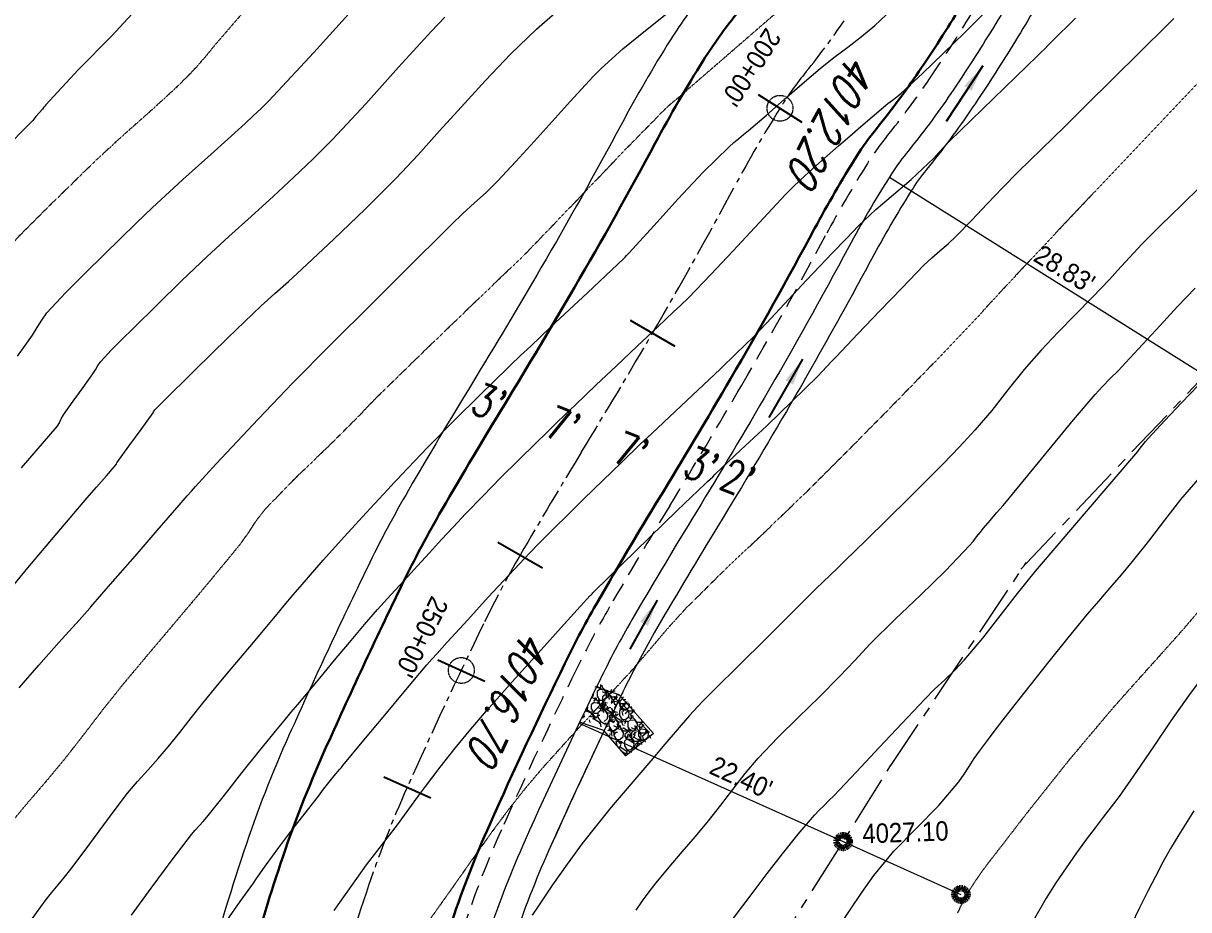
# Model space of a CAD drawing. Header units: inches. Extents: x 2775 to 17527, y 515 to 14737.
# Drawn here: x 6069 to 7151, y 5027 to 5850 of the extents above; entities that cross this region are included whole.
import ezdxf

# ---------------------------------------------------------------- set-up
doc = ezdxf.new("R2010")
doc.units = ezdxf.units.IN
doc.header["$LTSCALE"] = 0.5
doc.header["$MEASUREMENT"] = 0
for name, pattern in [('CENTER', [2, 1.25, -0.25, 0.25, -0.25]), ('CENTER2', [1.125, 0.75, -0.125, 0.125, -0.125]), ('HIDDEN', [0.375, 0.25, -0.125])]:
    doc.linetypes.add(name, pattern=pattern)
for name, color, linetype, lineweight in [('ARCHENT RD', 3, 'CENTER', 20), ('CONTROL', 6, 'CENTER', 25), ('D-CL', 5, 'CENTER2', 9), ('LAYOUT', 6, 'CENTER', 25), ('Object', 4, 'CONTINUOUS', 30), ('VX-TOPO-MAJR', 1, 'HIDDEN', 20), ('VX-TOPO-MINR', 7, 'CONTINUOUS', 5)]:
    doc.layers.add(name, color=color, linetype=linetype, lineweight=lineweight)
for name, color, linetype in [('D-SCRATCH', 4, 'CONTINUOUS'), ('LLMASONRY', 12, 'CONTINUOUS'), ('TEXT', 7, 'CONTINUOUS')]:
    doc.layers.add(name, color=color, linetype=linetype)
doc.styles.add('BEI', font='romans.shx', dxfattribs={"width": 0.75})
doc.styles.add('EXIST', font='romans.shx', dxfattribs={"width": 0.75, "oblique": 20, "height": 12})
doc.styles.add('SPHAND', font='SPHAND', dxfattribs={"bigfont": 'SPHAND'})
doc.styles.get("Standard").update_dxf_attribs({"font": 'romans.shx', "width": 0.75})
doc.dimstyles.get("Standard").update_dxf_attribs({"dimscale": 50, "dimtxt": 0.18, "dimasz": 0.18, "dimexe": 0.18, "dimexo": 0.0625, "dimgap": 0.09, "dimtad": 0, "dimtoh": 1, "dimzin": 0, "dimdsep": 46, "dimtxsty": 'BEI', "dimcen": 0.09, "dimclrd": 256, "dimclre": 256, "dimclrt": 256, "dimadec": 1, "dimazin": 0, "dimtfac": 1, "dimtofl": 0, "dimtmove": 0, "dimatfit": 3, "dimfxl": 1, "dimtolj": 1, "dimtzin": 0, "dimlwd": -1, "dimlwe": -1, "dimarcsym": 0})

# ---------------------------------------------------------------- blocks, each defined once
blk = doc.blocks.new('Tick')
at = {"layer": 'D-SCRATCH'}
blk.add_line((0, -2), (0, 2), dxfattribs=at)

msp = doc.modelspace()

# ---------------------------------------------------------------- hatches: boundary and pattern name
at = {"layer": 'Object', "lineweight": 9, "ltscale": 75}
h = msp.add_hatch(dxfattribs=at)
h.set_pattern_fill('GRAVEL', scale=24, angle=-73.5988207, style=0)
h.set_pattern_definition([(154.41398, (661.2462, 10463.3907), (-261.423933, 123.19709766), [3.228864, -319.65811]), (111.37088, (658.334, 10464.7851), (104.34322929, -269.50416513), [5.54083, -548.5422]), (58.91158, (656.3149, 10469.945), (-185.4909289, -304.77716168), [3.90691, -386.78477]), (193.67488, (647.9161, 10477.2299), (467.2445668, 112.5100751), [5.04571, -499.52539]), (219.23488, (643.0134, 10476.037), (242.39725681, 196.43720967), [4.94772, -489.82495]), (283.67488, (639.1811, 10472.9076), (-112.5100751, 467.2445668), [5.04571, -499.52539]), (324.095379, (640.374, 10468.0049), (-318.3304832, 231.53769227), [6.672696, -660.596376]), (358.65648, (645.7788, 10464.0918), (553.95137818, -12.07732962), [6.29971, -623.671704]), (47.83078, (652.0768, 10463.9441), (245.09062578, 272.28401846), [5.0628, -501.21775]), (101.63758, (655.4756, 10467.6965), (51.520163, -260.03398825), [5.77997, -283.21831]), (148.798579, (654.30966, 10473.3576), (-334.577248886, 201.737616256), [7.47475, -740.001]), (65.21528, (654.3948, 10454.369), (90.70361155, 201.8238342), [2.551224, -252.572256]), (97.87038, (655.4643, 10456.6852), (42.0497097, -312.85749863), [4.85369, -480.516264]), (151.40118, (654.8, 10461.493), (-23.023403, -6.77667), [3.394104, -30.54701]), (129.59978, (657.088, 10463.918), (79.9301648, -101.5636266), [1.82779, -180.95076]), (218.20258, (655.923, 10465.3264), (62.2935257, 43.3534023), [2.58487, -126.65909]), (317.36498, (653.8918, 10463.7278), (66.3768422, -55.5167876), [4.198296, -135.74455]), (87.96628, (656.98, 10460.884), (-9.4700185, -52.82346), [3.035784, -72.85889]), (302.79068, (651.9926, 10478.68), (136.83672344, -209.90405249), [4.2528, -421.02828]), (356.74738, (654.2958, 10475.1048), (-280.3640474, 17.5501022), [3.567864, -353.21779]), (219.59978, (661.585, 10462.2395), (101.5636266, 79.9301648), [3.65556, -179.12299]), (270.01168, (658.7684, 10459.9094), (1.30331631, 250.56396688), [4.2528, -421.02828]), (265.84518, (637.718, 10474.4784), (12.1633428, 128.6703326), [4.10112, -200.954976]), (221.17628, (637.4209, 10470.388), (219.37414236, 189.66018042), [3.43627, -340.19143]), (353.20258, (638.6294, 10455.2326), (128.67032, -12.1634798), [3.65556, -179.12299]), (303.75518, (642.2593, 10454.7999), (-180.190166, 272.19755506), [4.023144, -398.290176]), (355.84518, (635.3088, 10466.514), (-128.6703326, 12.1633428), [2.05056, -203.005536]), (27.71108, (638.223, 10456.614), (85.316948, 50.130022), [1.22376, -121.152696]), (92.36498, (639.306, 10457.183), (-2.693341, -75.846856), [4.94772, -94.0068]), (112.41018, (639.102, 10462.1266), (90.79006717, -223.4572891), [4.5852, -453.93415]), (230.09128, (651.8196, 10463.118), (39.270104, 36.5767614), [3.46133, -83.071896]), (279.55838, (649.599, 10460.4628), (69.15639047, -404.95110774), [6.043056, -598.26151]), (347.34658, (650.6024, 10454.5036), (-188.27045585, 44.6568996), [2.470944, -244.624176]), (16.40118, (653.013, 10453.962), (16.24673, 29.800065), [1.44, -22.56]), (46.65758, (639.6572, 10462.7903), (-134.05718707, -139.5301646), [3.334176, -330.08448]), (334.41398, (641.9457, 10465.2152), (261.423933, -123.19709766), [6.45773, -316.42925]), (286.40118, (647.77, 10462.426), (29.800065, -16.24673), [6.24, -17.76]), (251.70598, (649.532, 10456.4402), (93.3973198, 277.6705673), [3.794736, -375.678576]), (180.45578, (648.341, 10452.8373), (-98.8702547, -4.083283), [3.49445, -171.22819]), (134.04718, (644.8466, 10452.8095), (-358.9908167, 369.67768476), [5.68956, -563.267376]), (101.82728, (640.8909, 10456.899), (-65.07342283, 306.08079328), [6.019176, -595.897776])])
h.paths.add_polyline_path([(6616.6368, 5224.5487), (6621.7559, 5228.2501), (6603.0253, 5236.7305, 0.003425083), (6593.6193, 5216.8023, 0.006027855), (6587.8681, 5203.9957), (6588.1142, 5203.8873), (6596.6239, 5210.0651)])

# ---------------------------------------------------------------- linework, layer by layer
at = {"layer": 'ARCHENT RD', "color": 4, "lineweight": 20, "ltscale": 75}
for p, q in [((6995.4855, 5342.9072), (7166.2816, 5523.073)), ((6874.0577, 5159.6968), (7000.5768, 5349.2864)), ((6761.847, 4980.6148), (6874.804, 5160.8506))]:
    msp.add_line(p, q, dxfattribs=at)
at = {"layer": 'ARCHENT RD'}
for centre in [(6771.7197, 5770.9502), (6475.6822, 5248.8795)]:
    msp.add_circle(centre, 11.9995, dxfattribs=at)
at = {"layer": 'CONTROL', "linetype": 'Continuous', "lineweight": 5, "ltscale": 25}
for p, q in [((6873.335, 5707.1196), (7166.2908, 5523.097)), ((6585.0928, 5199.847), (6830.3576, 5089.9312)), ((6830.3576, 5089.9312), (6939.8638, 5040.8558))]:
    msp.add_line(p, q, dxfattribs=at)
at = {"layer": 'D-CL', "color": 7, "linetype": 'Continuous', "lineweight": 30}
for points in [[(6730.9597, 5858.0036, 0.030568277), (6700.544, 5815.5597, 0.017106768), (6655.8434, 5738.6449, -0.009077191), (6580.7357, 5604.4971, -0.004966707), (6515.7463, 5495.7062, 0.00571377), (6457.671, 5398.1585, 0.018215983), (6420.793, 5328.876, 0.007858539), (6348.7011, 5174.5419, 0.024721345), (6307.775, 5069.6001, 0.014058579), (6277.1999, 4968.7255, 0.04860432)], [(6939.2245, 5864.7923, -0.011680541), (6900.731, 5805.0454, -0.021804287), (6861.2846, 5751.9875, 0.030568277), (6842.8231, 5726.2252, 0.017106768), (6803.8971, 5659.2466, -0.009077191), (6725.8097, 5519.7768, -0.004966707), (6659.1087, 5408.1207, 0.00571377), (6602.9975, 5313.8721, 0.018215983), (6571.8694, 5255.3917, 0.007858539), (6502.0123, 5105.842, 0.024721345), (6467.1186, 5016.3682, 0.013687387)]]:
    msp.add_lwpolyline(points, format="xyb", dxfattribs=at)
at = {"layer": 'D-CL', "ltscale": 75}
msp.add_lwpolyline([(6831.1996, 5852.1769, -0.021804287), (6796.1221, 5804.9955, 0.030568277), (6771.6835, 5770.8925, 0.017106768), (6729.8703, 5698.9458, -0.009077191), (6653.2727, 5562.1369, -0.004966707), (6587.4275, 5451.9134, 0.00571377), (6530.3343, 5356.0153, 0.018215983), (6496.3312, 5292.1339, 0.007858539), (6425.3567, 5140.1919, 0.024721345), (6387.4468, 5042.9841, 0.018977118), (6349.3111, 4912.5583, 0.04860432)], format="xyb", dxfattribs=at)
at = {"layer": 'LAYOUT', "color": 6, "lineweight": 106, "ltscale": 150}
msp.add_circle((6830.3576, 5089.9306), 6.0001, dxfattribs=at)
at = {"layer": 'LAYOUT', "color": 30, "lineweight": 106, "ltscale": 150}
msp.add_circle((6939.8638, 5040.8558), 6.0001, dxfattribs=at)
at = {"layer": 'Object', "color": 7, "lineweight": 9, "ltscale": 75}
for p, q in [((6610.3167, 5228.3394), (6610.2061, 5231.0177)), ((6611.9328, 5228.0705), (6611.4318, 5230.4628)), ((6599.2843, 5219.5), (6596.4676, 5217.1699)), ((6598.9211, 5220.6088), (6600.0045, 5221.1779)), ((6599.3423, 5219.2515), (6602.9721, 5218.8189)), ((6600.0418, 5221.2011), (6599.9312, 5223.8794)), ((6601.6579, 5220.9322), (6601.1569, 5223.3245)), ((6602.6817, 5218.5975), (6601.7563, 5218.3723)), ((6601.8552, 5218.5832), (6602.3695, 5218.7345)), ((6602.3251, 5218.6528), (6603.3946, 5220.969)), ((6609.0563, 5214.6999), (6602.6628, 5218.5722)), ((6602.9803, 5218.8012), (6605.2158, 5215.4562)), ((6603.4579, 5221.0269), (6603.355, 5221.771)), ((6606.7188, 5224.2895), (6606.7197, 5220.0367)), ((6606.7337, 5220.0093), (6609.0369, 5216.4342)), ((6609.5592, 5226.6383), (6606.7425, 5224.3082)), ((6609.2305, 5227.7668), (6606.7631, 5228.9482)), ((6609.9439, 5219.3461), (6609.1257, 5216.8711)), ((6609.196, 5227.7471), (6610.2794, 5228.3162)), ((6609.6172, 5226.3898), (6613.247, 5225.9572)), ((6611.2735, 5218.7442), (6611.3151, 5218.4971)), ((6615.8423, 5223.9489), (6611.8866, 5228.0384)), ((6613.2552, 5225.9395), (6615.4907, 5222.5946)), ((6617.5958, 5220.4837), (6614.7791, 5218.1536)), ((6617.2671, 5221.6122), (6614.7997, 5222.7936)), ((6615.4892, 5222.6061), (6615.1921, 5218.5158)), ((6619.3381, 5223.9624), (6615.8438, 5223.9346)), ((6616.9399, 5221.0369), (6617.9347, 5216.9483)), ((6620.8521, 5224.2355), (6617.0198, 5221.1061)), ((6617.2326, 5221.5925), (6618.316, 5222.1616)), ((6617.6538, 5220.2353), (6621.2836, 5219.8026)), ((6618.3533, 5222.1848), (6618.2427, 5224.8631)), ((6620.2188, 5226.4844), (6619.4006, 5224.0094)), ((6619.9694, 5221.9159), (6619.4684, 5224.3082)), ((6623.8789, 5217.7943), (6619.9232, 5221.8838)), ((6621.2918, 5219.7849), (6623.5273, 5216.44)), ((6621.5484, 5225.8825), (6621.59, 5225.6354)), ((6622.9112, 5220.2621), (6622.9121, 5216.0093)), ((6625.7515, 5222.6108), (6622.9349, 5220.2807)), ((6625.3884, 5223.7196), (6626.4718, 5224.2887)), ((6625.8095, 5222.3624), (6628.4559, 5222.0469)), ((6628.2554, 5220.3298), (6627.4372, 5217.8548)), ((6631.0694, 5218.5694), (6628.839, 5218.0267)), ((6629.585, 5219.7279), (6629.6266, 5219.4808)), ((6592.4068, 5211.4592), (6591.4814, 5211.234)), ((6591.5803, 5211.4449), (6592.0946, 5211.5962)), ((6592.0502, 5211.5144), (6593.1197, 5213.8307)), ((6598.7814, 5207.5616), (6592.3879, 5211.4339)), ((6593.183, 5213.8886), (6593.0801, 5214.6326)), ((6596.4439, 5217.1512), (6596.4448, 5212.8984)), ((6596.4588, 5212.871), (6598.762, 5209.2959)), ((6596.9511, 5208.0052), (6600.5152, 5205.4248)), ((6599.5138, 5203.9146), (6598.7654, 5207.5484)), ((6598.7892, 5209.3307), (6602.3513, 5209.1283)), ((6601.656, 5205.465), (6602.9046, 5207.5357)), ((6602.616, 5209.6148), (6602.6169, 5205.362)), ((6605.4563, 5211.9635), (6602.6397, 5209.6334)), ((6605.1277, 5213.092), (6602.6603, 5214.2734)), ((6602.8162, 5207.5051), (6604.3237, 5207.3956)), ((6605.2143, 5215.4678), (6604.9172, 5211.3774)), ((6605.0932, 5213.0723), (6606.1766, 5213.6414)), ((6605.5143, 5211.7151), (6609.1442, 5211.2824)), ((6609.0632, 5216.824), (6605.5689, 5216.7962)), ((6606.2139, 5213.6646), (6606.1033, 5216.343)), ((6606.665, 5213.8985), (6607.6597, 5209.81)), ((6610.5772, 5217.0972), (6606.7449, 5213.9677)), ((6607.8299, 5213.3957), (6607.329, 5215.788)), ((6611.7395, 5209.2741), (6607.7838, 5213.3636)), ((6609.7887, 5211.0529), (6609.0403, 5214.6867)), ((6609.1524, 5211.2647), (6611.3879, 5207.9198)), ((6610.7183, 5212.4429), (6609.7929, 5212.2178)), ((6609.8918, 5212.4286), (6610.4061, 5212.58)), ((6610.3617, 5212.4982), (6611.4312, 5214.8144)), ((6617.0929, 5208.5453), (6610.6994, 5212.4176)), ((6611.3864, 5207.9313), (6611.0893, 5203.841)), ((6611.4945, 5214.8723), (6611.3916, 5215.6164)), ((6615.2353, 5209.2876), (6611.741, 5209.2598)), ((6611.9309, 5212.6033), (6613.1795, 5214.674)), ((6616.7492, 5209.5607), (6612.9169, 5206.4313)), ((6613.0912, 5214.6434), (6614.5986, 5214.5339)), ((6614.7703, 5213.8547), (6617.0735, 5210.2796)), ((6616.116, 5211.8096), (6615.2978, 5209.3346)), ((6616.4585, 5205.2368), (6616.3479, 5207.9152)), ((6619.6288, 5210.2192), (6616.6996, 5209.5065)), ((6617.8253, 5204.8983), (6617.0769, 5208.5321)), ((6617.1007, 5210.3145), (6620.6628, 5210.112)), ((6617.4455, 5211.2077), (6617.4871, 5210.9606)), ((6617.5117, 5210.9519), (6618.5011, 5210.7298)), ((6618.874, 5214.57), (6617.9487, 5214.3449)), ((6618.0476, 5214.5557), (6618.5618, 5214.7071)), ((6618.1076, 5205.7169), (6619.1771, 5208.0332)), ((6618.5174, 5214.6253), (6619.5869, 5216.9415)), ((6619.2404, 5208.0911), (6619.1376, 5208.8351)), ((6619.6502, 5216.9994), (6619.5474, 5217.7435)), ((6619.9675, 5206.4487), (6621.2161, 5208.5194)), ((6621.1278, 5208.4888), (6622.6352, 5208.3793)), ((6622.5014, 5211.3537), (6622.5022, 5207.1009)), ((6625.3417, 5213.7025), (6622.525, 5211.3724)), ((6625.013, 5214.8309), (6622.5456, 5216.0124)), ((6622.9261, 5215.9818), (6625.2293, 5212.4067)), ((6623.5258, 5216.4515), (6623.2287, 5212.3612)), ((6627.3747, 5217.8078), (6623.8804, 5217.78)), ((6624.9765, 5214.8823), (6625.9713, 5210.7937)), ((6624.9786, 5214.8113), (6626.0619, 5215.3803)), ((6628.8887, 5218.0809), (6625.0564, 5214.9515)), ((6625.981, 5207.0255), (6625.2327, 5210.6592)), ((6625.2565, 5212.4416), (6628.8186, 5212.2391)), ((6625.3997, 5213.454), (6629.0296, 5213.0213)), ((6626.0993, 5215.4035), (6625.9887, 5218.0819)), ((6627.7153, 5215.1346), (6627.2143, 5217.527)), ((6631.6248, 5211.013), (6627.6692, 5215.1025)), ((6628.1233, 5208.5758), (6629.3719, 5210.6466)), ((6631.3767, 5214.473), (6628.7903, 5212.2106)), ((6629.0378, 5213.0036), (6631.2732, 5209.6587)), ((6629.2835, 5210.6159), (6630.7909, 5210.5064)), ((6631.2718, 5209.6703), (6630.9746, 5205.5799)), ((6631.627, 5217.8274), (6631.3845, 5214.4883)), ((6635.1207, 5211.0265), (6631.6263, 5210.9987)), ((6632.7224, 5208.101), (6633.7172, 5204.0124)), ((6636.6346, 5211.2997), (6632.8023, 5208.1702)), ((6633.5585, 5215.2575), (6634.127, 5212.9208)), ((6633.9295, 5204.974), (6633.8188, 5207.6523)), ((6635.6474, 5212.478), (6635.1831, 5211.0736)), ((6595.2201, 5200.4946), (6594.6984, 5202.986)), ((6595.8702, 5205.6128), (6596.6963, 5206.4881)), ((6596.7067, 5206.568), (6600.8519, 5204.5832)), ((6598.5789, 5203.9227), (6597.6535, 5203.6976)), ((6597.7524, 5203.9084), (6598.2666, 5204.0598)), ((6598.2222, 5203.978), (6599.2917, 5206.2942)), ((6604.9535, 5200.0252), (6598.56, 5203.8974)), ((6599.3551, 5206.3521), (6599.2522, 5207.0962)), ((6600.5127, 5205.4268), (6601.9675, 5205.3927)), ((6602.6309, 5205.3345), (6604.9341, 5201.7594)), ((6603.9068, 5199.4582), (6604.7329, 5200.3335)), ((6605.6859, 5196.3782), (6604.9375, 5200.0119)), ((6604.9877, 5201.8506), (6608.5518, 5199.2702)), ((6611.0815, 5203.8257), (6608.4951, 5201.5633)), ((6608.9883, 5199.9686), (6610.4957, 5199.8591)), ((6609.5996, 5197.9243), (6609.4968, 5198.6684)), ((6610.2175, 5195.5996), (6610.1482, 5197.2758)), ((6611.4124, 5196.4671), (6610.8907, 5198.9585)), ((6612.0626, 5201.5853), (6612.8887, 5202.4606)), ((6612.837, 5206.3621), (6613.8318, 5202.2735)), ((6612.8606, 5201.187), (6612.8615, 5196.9342)), ((6612.8755, 5196.9068), (6615.1787, 5193.3316)), ((6615.7009, 5203.5357), (6612.8843, 5201.2056)), ((6612.8991, 5202.5405), (6617.0443, 5200.5557)), ((6615.3723, 5204.6642), (6612.9048, 5205.8456)), ((6613.1434, 5203.9777), (6616.7076, 5201.3973)), ((6615.3378, 5204.6445), (6616.4212, 5205.2136)), ((6615.7589, 5203.2873), (6619.3888, 5202.8546)), ((6616.7051, 5201.3993), (6618.1599, 5201.3652)), ((6619.8561, 5196.2729), (6617.3887, 5197.4544)), ((6618.4642, 5205.6617), (6617.5389, 5205.4365)), ((6618.0745, 5204.9679), (6617.5736, 5207.3602)), ((6617.6378, 5205.6474), (6618.152, 5205.7987)), ((6621.9841, 5200.8463), (6618.0284, 5204.9358)), ((6624.8389, 5201.7641), (6618.4453, 5205.6364)), ((6619.397, 5202.8369), (6621.6324, 5199.492)), ((6619.8217, 5196.2533), (6620.9051, 5196.8223)), ((6620.9424, 5196.8455), (6620.8318, 5199.5239)), ((6621.631, 5199.5035), (6621.3339, 5195.4132)), ((6625.4799, 5200.8598), (6621.9855, 5200.832)), ((6622.5584, 5196.5766), (6622.0574, 5198.969)), ((6622.5162, 5207.0735), (6624.8194, 5203.4984)), ((6623.0816, 5197.9343), (6624.0764, 5193.8457)), ((6625.5712, 5198.1171), (6624.8228, 5201.7509)), ((6624.8466, 5203.5332), (6628.4087, 5203.3308)), ((6626.3606, 5203.3819), (6625.5423, 5200.9068)), ((6629.8734, 5201.7914), (6626.9441, 5201.0787)), ((6627.0706, 5197.6615), (6626.9677, 5198.4055)), ((6627.6901, 5202.7799), (6627.7317, 5202.5328)), ((6627.7135, 5199.6675), (6628.962, 5201.7382)), ((6627.7563, 5202.5241), (6628.7457, 5202.302)), ((6630.9669, 5205.5646), (6628.3804, 5203.3023)), ((6628.8737, 5201.7076), (6630.3811, 5201.5981)), ((6630.3315, 5200.9241), (6630.3324, 5196.6713)), ((6630.3464, 5196.6439), (6632.6496, 5193.0688)), ((6633.1719, 5203.2729), (6630.3552, 5200.9428)), ((6632.8432, 5204.4014), (6630.3758, 5205.5828)), ((6632.8087, 5204.3817), (6633.8921, 5204.9508)), ((6633.2299, 5203.0244), (6636.8597, 5202.5918)), ((6635.5455, 5204.7051), (6635.0445, 5207.0974)), ((6639.455, 5200.5835), (6635.4994, 5204.6729)), ((6636.868, 5202.5741), (6639.1034, 5199.2291)), ((6637.3285, 5194.9808), (6637.2179, 5197.6592)), ((6638.9446, 5194.7119), (6638.4436, 5197.1043)), ((6639.102, 5199.2407), (6638.8048, 5195.1503)), ((6642.9508, 5200.5969), (6639.4565, 5200.5691)), ((6642.8654, 5195.8924), (6640.3979, 5197.0738)), ((6640.5526, 5197.6714), (6641.5474, 5193.5829)), ((6644.4648, 5200.8701), (6640.6325, 5197.7406)), ((6643.4801, 5202.056), (6643.0133, 5200.644)), ((6643.9516, 5196.465), (6643.841, 5199.1433)), ((6645.5676, 5196.1961), (6645.0667, 5198.5884)), ((6611.6527, 5192.6769), (6612.4788, 5193.5523)), ((6612.4892, 5193.6321), (6616.6344, 5191.6473)), ((6612.7336, 5195.0694), (6616.2978, 5192.4889)), ((6613.3838, 5188.0968), (6614.0202, 5189.4751)), ((6614.0835, 5189.5331), (6613.9807, 5190.2771)), ((6615.9304, 5187.9504), (6615.182, 5191.5841)), ((6615.2058, 5193.3665), (6618.768, 5193.164)), ((6616.2953, 5192.491), (6617.7501, 5192.4569)), ((6617.3445, 5192.7957), (6617.3453, 5188.5429)), ((6617.3593, 5188.5155), (6619.6625, 5184.9403)), ((6620.1848, 5195.1445), (6617.3681, 5192.8143)), ((6618.0727, 5189.5007), (6619.3213, 5191.5715)), ((6621.3261, 5195.3979), (6618.7397, 5193.1355)), ((6619.2329, 5191.5408), (6620.7403, 5191.4313)), ((6620.2428, 5194.896), (6623.8727, 5194.4633)), ((6626.4679, 5192.455), (6622.5123, 5196.5445)), ((6625.81, 5187.0066), (6623.2235, 5184.7443)), ((6623.8809, 5194.4456), (6626.1163, 5191.1007)), ((6626.2944, 5195.2321), (6625.3691, 5195.0069)), ((6625.468, 5195.2178), (6625.9822, 5195.3691)), ((6626.1149, 5191.1122), (6625.8177, 5187.0219)), ((6632.6691, 5191.3345), (6626.2755, 5195.2068)), ((6629.9638, 5192.4685), (6626.4694, 5192.4407)), ((6629.718, 5186.7162), (6627.2506, 5187.8977)), ((6627.5655, 5189.543), (6628.5603, 5185.4544)), ((6631.4777, 5192.7416), (6627.6454, 5189.6122)), ((6629.3369, 5185.2942), (6630.4064, 5187.6104)), ((6629.6835, 5186.6966), (6630.7669, 5187.2656)), ((6630.8445, 5194.9906), (6630.0262, 5192.5156)), ((6630.4697, 5187.6684), (6630.3668, 5188.4124)), ((6630.8043, 5187.2888), (6630.6936, 5189.9672)), ((6634.3573, 5193.4001), (6631.428, 5192.6874)), ((6632.4203, 5187.0199), (6631.9193, 5189.4123)), ((6632.174, 5194.3886), (6632.2156, 5194.1415)), ((6632.2401, 5194.1329), (6633.2295, 5193.9107)), ((6636.3298, 5182.8983), (6632.3742, 5186.9878)), ((6633.4014, 5187.6875), (6632.653, 5191.3213)), ((6632.6768, 5193.1036), (6636.2389, 5192.9012)), ((6633.7306, 5190.931), (6633.7315, 5186.6782)), ((6633.7455, 5186.6508), (6636.0487, 5183.0756)), ((6636.571, 5193.2798), (6633.7543, 5190.9496)), ((6636.2423, 5194.4082), (6633.7749, 5195.5897)), ((6636.3165, 5186.7231), (6635.3912, 5186.4979)), ((6635.4901, 5186.7088), (6636.0043, 5186.8602)), ((6635.5436, 5189.2379), (6636.7922, 5191.3086)), ((6635.9599, 5186.7784), (6637.0294, 5189.0946)), ((6636.2078, 5194.3886), (6637.2912, 5194.9576)), ((6638.7971, 5195.1351), (6636.2106, 5192.8727)), ((6642.6912, 5182.8255), (6636.2977, 5186.6978)), ((6636.629, 5193.0313), (6640.2588, 5192.5986)), ((6636.7039, 5191.278), (6638.2113, 5191.1685)), ((6637.0927, 5189.1525), (6636.9899, 5189.8966)), ((6642.8541, 5190.5903), (6638.8984, 5194.6798)), ((6640.2671, 5192.5809), (6642.5025, 5189.236)), ((6640.3537, 5192.4151), (6640.3546, 5188.1623)), ((6640.3686, 5188.1349), (6642.6718, 5184.5598)), ((6643.194, 5194.7639), (6640.3774, 5192.4338)), ((6642.5011, 5189.2475), (6642.2039, 5185.1572)), ((6642.8309, 5195.8727), (6643.9143, 5196.4418)), ((6646.3499, 5190.6038), (6642.8556, 5190.576)), ((6643.252, 5194.5154), (6646.8819, 5194.0828)), ((6643.9517, 5187.6783), (6644.9465, 5183.5897)), ((6647.8639, 5190.8769), (6644.0316, 5187.7475)), ((6649.4772, 5192.0745), (6645.5215, 5196.164)), ((6648.8192, 5186.6261), (6646.2328, 5184.3637)), ((6647.2306, 5193.1259), (6646.4124, 5190.6509)), ((6646.8901, 5194.0651), (6649.1256, 5190.7202)), ((6650.7434, 5191.5354), (6647.8142, 5190.8227)), ((6648.5602, 5192.5239), (6648.6018, 5192.2768)), ((6648.6263, 5192.2682), (6649.6157, 5192.046)), ((6649.1241, 5190.7317), (6648.827, 5186.6414)), ((6650.5747, 5189.1625), (6651.3592, 5185.9384)), ((6619.4829, 5182.2474), (6620.309, 5183.1227)), ((6620.4143, 5179.5591), (6619.6659, 5183.1929)), ((6619.6897, 5184.9752), (6623.2518, 5184.7728)), ((6620.3194, 5183.2026), (6624.4646, 5181.2177)), ((6620.5638, 5184.6398), (6624.1279, 5182.0593)), ((6623.1692, 5177.5469), (6622.2439, 5177.3218)), ((6622.3428, 5177.5326), (6622.857, 5177.684)), ((6622.5566, 5181.1095), (6623.8051, 5183.1802)), ((6622.8126, 5177.6022), (6623.8821, 5179.9184)), ((6629.5439, 5173.6494), (6623.1503, 5177.5217)), ((6623.7168, 5183.1496), (6625.2242, 5183.0401)), ((6623.9454, 5179.9764), (6623.8425, 5180.7204)), ((6624.1255, 5182.0614), (6625.5802, 5182.0273)), ((6627.2063, 5183.239), (6627.2072, 5178.9862)), ((6627.2212, 5178.9588), (6629.5244, 5175.3836)), ((6630.0467, 5185.5878), (6627.23, 5183.2577)), ((6629.6935, 5185.2389), (6628.7682, 5185.0138)), ((6628.8671, 5185.2246), (6629.3813, 5185.376)), ((6629.5516, 5175.4185), (6633.1137, 5175.2161)), ((6636.0681, 5181.3414), (6629.6746, 5185.2137)), ((6630.1047, 5185.3393), (6633.7345, 5184.9066)), ((6635.6719, 5177.4499), (6633.0854, 5175.1876)), ((6633.7428, 5184.8889), (6635.9782, 5181.544)), ((6635.9768, 5181.5555), (6635.6796, 5177.4652)), ((6636.8005, 5177.6944), (6636.0521, 5181.3282)), ((6636.0759, 5183.1105), (6639.638, 5182.9081)), ((6639.8256, 5182.9118), (6636.3313, 5182.884)), ((6637.4274, 5179.9863), (6638.2967, 5176.4136)), ((6641.3396, 5183.1849), (6637.5073, 5180.0555)), ((6638.9427, 5179.2448), (6640.1913, 5181.3155)), ((6642.1962, 5185.1419), (6639.6097, 5182.8796)), ((6640.7064, 5185.4339), (6639.8881, 5182.9589)), ((6640.103, 5181.2849), (6641.6104, 5181.1754)), ((6644.2191, 5183.8435), (6641.2899, 5183.1307)), ((6642.0359, 5184.8319), (6642.0775, 5184.5848)), ((6642.102, 5184.5762), (6643.0914, 5184.354)), ((6643.2492, 5180.0248), (6642.6751, 5182.8123)), ((6642.6989, 5184.5946), (6646.2611, 5184.3922)), ((6646.6258, 5182.4869), (6646.8144, 5182.7996)), ((6646.726, 5182.769), (6646.9867, 5182.7501)), ((6623.9629, 5174.6467), (6627.527, 5172.0662)), ((6627.5246, 5172.0682), (6628.9793, 5172.0341)), ((6628.6898, 5169.4086), (6628.3332, 5171.1116)), ((6629.505, 5173.7384), (6630.3312, 5174.6137)), ((6630.1754, 5170.4918), (6629.5278, 5173.6362)), ((6630.3416, 5174.6936), (6633.7196, 5173.0761))]:
    msp.add_line(p, q, dxfattribs=at)
at = {"layer": 'Object', "color": 7, "lineweight": 20}
for points in [[(7142.5034, 6278.3417, -0.013820151), (7140.2674, 6248.0867, -0.034776711), (7124.1648, 6154.8035, -0.01442037), (7100.2387, 6068.1163, -0.023136875), (7078.5593, 6007.6772, -0.011007891), (7050.0527, 5942.568, -0.016410064), (7026.2206, 5895.3613, -0.012162371), (6990.4079, 5833.4832, -0.011680541), (6950.3964, 5771.3801, -0.021804287), (6907.8292, 5714.1245, 0.030568277), (6893.6371, 5694.32, 0.017106768), (6856.7735, 5630.8901, -0.009077191), (6777.6219, 5489.5196, -0.004966707), (6710.3096, 5376.8402, 0.00571377), (6654.8999, 5283.7698, 0.018215983), (6625.8252, 5229.1474, 0.000196704), (6624.04, 5225.4735, 0.024721345)], [(7005.1625, 5906.8745, -0.012162371), (6969.9346, 5846.0068, -0.011680541), (6930.5302, 5784.8462, -0.021804287), (6889.2113, 5729.2697, 0.030568277), (6873.3115, 5707.0821, 0.017106768), (6835.6229, 5642.2327, -0.009077191), (6756.897, 5501.6224, -0.004966707), (6689.8293, 5389.3524, 0.00571377), (6634.1389, 5295.8107, 0.018215983), (6604.2429, 5239.6451, 0.007858539), (6534.8647, 5091.1206, 0.024721345), (6501.2636, 5004.9613, 0.016380388)], [(7026.2206, 5895.3613, -0.012162371), (6990.4079, 5833.4832, -0.011680541), (6950.3964, 5771.3801, -0.021804287), (6907.8292, 5714.1245, 0.030568277), (6893.6371, 5694.32, 0.017106768), (6856.7735, 5630.8901, -0.009077191), (6777.6219, 5489.5196, -0.004966707), (6710.3096, 5376.8402, 0.00571377), (6654.8999, 5283.7698, 0.018215983), (6625.8252, 5229.1474, 0.007858539), (6556.7663, 5081.3063, 0.024721345), (6524.027, 4997.3568, 0.014853785)], [(6703.0329, 5880.7214, 0.030568277), (6670.0556, 5834.7028, 0.017106768), (6624.1176, 5755.6588, -0.009077191), (6549.6484, 5622.6514, -0.004966707), (6485.0258, 5514.4745, 0.00571377), (6426.5296, 5416.2198, 0.018215983), (6388.4195, 5344.6226, 0.007858539), (6315.8487, 5189.2633, 0.024721345), (6273.63, 5081.007, 0.016676711), (6237.3063, 4958.8667, 0.04860432)], [(6608.0839, 5192.3049, 0.005889218), (6556.7663, 5081.3063, 0.024721345), (6524.027, 4997.3568, 0.014853785), (6495.8007, 4903.6952, 0.04860432)]]:
    msp.add_lwpolyline(points, format="xyb", dxfattribs=at)
at = {"layer": 'Object', "color": 1, "linetype": 'HIDDEN', "lineweight": 15, "ltscale": 150}
msp.add_lwpolyline([(6949.4612, 5858.5305, -0.011680541), (6910.6641, 5798.3123, -0.021804287), (6870.5935, 5744.4149, 0.030568277), (6852.9859, 5719.8442, 0.017106768), (6814.4724, 5653.5753, -0.009077191), (6736.1721, 5513.7253, -0.004966707), (6669.3489, 5401.8646, 0.00571377), (6613.378, 5307.8516, 0.018215983), (6582.6605, 5250.1429, 0.007858539), (6512.9631, 5100.9348, 0.024721345), (6478.5002, 5012.5659, 0.018977118)], format="xyb", dxfattribs=at)
at = {"layer": 'VX-TOPO-MAJR', "flags": 128}
for points in [[(7460.4099, 6238.687), (7443.5926, 6198.8232), (7416.2379, 6136.0865), (7401.5775, 6106.3569), (7385.1678, 6077.5421), (7367.4829, 6049.3972), (7350.2678, 6023.7247), (7332.3303, 5998.6454), (7313.5207, 5974.1991), (7284.3253, 5938.8854), (7254.6408, 5904.0146), (7225.402, 5868.8072), (7218.8281, 5859.9799), (7212.4038, 5851.0283), (7205.3944, 5842.5728), (7168.3137, 5803.3978), (7131.1654, 5764.2907), (7094.0465, 5725.1558), (7091.2029, 5722.1506), (7088.3593, 5719.1454), (7085.516, 5716.1398), (7059.5095, 5688.6222), (7033.5182, 5661.0901), (7007.5312, 5633.5539), (6993.2046, 5618.2975), (6978.9359, 5602.9868), (6964.6963, 5587.6495), (6962.3406, 5585.0212), (6960.0211, 5582.36), (6957.657, 5579.7389), (6914.3384, 5534.1647), (6870.4765, 5489.1202), (6826.242, 5444.4347), (6816.2213, 5434.407), (6806.1718, 5424.4098), (6796.1057, 5414.43), (6758.677, 5378.4385), (6720.9303, 5342.7694), (6684.0048, 5306.2543), (6667.1505, 5287.6947), (6650.9431, 5268.5516), (6634.5747, 5249.5595), (6606.8044, 5219.2079), (6578.8085, 5189.0459), (6551.2403, 5158.4735), (6535.2134, 5139.5291), (6519.8102, 5120.0806), (6504.9773, 5100.1901), (6484.5662, 5071.5928), (6464.3596, 5042.8617), (6444.0179, 5014.2334), (6436.9876, 5004.7135), (6429.8963, 4995.2357), (6422.9978, 4985.6145), (6403.028, 4955.2864), (6383.8688, 4924.4426), (6364.8181, 4893.5121), (6359.8001, 4885.6834), (6354.8688, 4877.8063), (6350.4434, 4869.622), (6345.5403, 4857.4924), (6341.5072, 4845.048), (6337.3411, 4832.6579), (6317.8543, 4781.5865), (6298.0997, 4730.5909), (6278.8103, 4679.3586), (6272.3101, 4660.0692), (6266.8204, 4640.4773), (6262.3649, 4620.5799), (6254.6407, 4575.1133), (6248.6449, 4529.4918), (6243.4352, 4483.6448), (6240.3142, 4454.4009), (6237.9492, 4425.168), (6237.0478, 4395.9517), (6239.4656, 4355.6535), (6245.2973, 4315.4857), (6252.6842, 4275.493), (6258.9348, 4243.742), (6266.2371, 4212.2761), (6275.4988, 4181.1788), (6297.0715, 4124.6437), (6321.7684, 4069.7162), (6348.5762, 4015.5352), (6356.7007, 3999.7553), (6365.2793, 3984.297), (6374.8309, 3969.4012), (6395.3883, 3942.5141), (6416.8774, 3916.429), (6437.5305, 3889.7329), (6461.0719, 3855.8819), (6484.3757, 3821.8433), (6508.383, 3788.3139), (6517.897, 3775.6197), (6527.4454, 3762.951), (6537.0125, 3750.2952), (6563.8602, 3714.9205), (6570.0577, 3706.8129)], [(5318.5244, 4746.2322), (5327.6048, 4756.874), (5347.1693, 4780.5944), (5365.7027, 4805.0861), (5370.217, 4811.9567), (5374.7022, 4818.8445), (5379.4706, 4825.5272), (5389.3568, 4838.0658), (5399.3686, 4850.5079), (5409.2739, 4863.0306), (5413.092, 4868.0145), (5416.8882, 4873.0165), (5420.7069, 4878.003), (5425.777, 4884.5614), (5431.0009, 4890.9938), (5436.6062, 4897.0848), (5449.8748, 4910.1069), (5463.2661, 4922.9864), (5476.6981, 4935.8243), (5479.9009, 4938.8789), (5483.108, 4941.9287), (5486.3097, 4944.9851), (5504.1688, 4962.6696), (5521.4743, 4980.9008), (5538.2594, 4999.6306), (5552.135, 5017.2418), (5565.1931, 5035.4961), (5578.8312, 5053.271), (5597.9454, 5075.0107), (5617.4957, 5096.3967), (5636.5681, 5118.1744), (5664.6775, 5153.6024), (5692.028, 5189.6725), (5719.9911, 5225.2113), (5720.9013, 5226.2166), (5721.8496, 5227.19), (5722.7472, 5228.2063), (5724.0659, 5230.0291), (5725.3134, 5231.9055), (5726.6208, 5233.7374), (5753.7743, 5268.5616), (5781.3088, 5303.0901), (5809.615, 5336.99), (5833.2564, 5363.9582), (5857.0736, 5390.7624), (5880.6197, 5417.799), (5898.462, 5438.8473), (5916.2402, 5459.9514), (5934.0331, 5481.0405), (5952.8194, 5502.7158), (5971.7876, 5524.2382), (5990.4553, 5546.0353), (5996.438, 5555.536), (6001.2009, 5565.8568), (6006.6176, 5575.7658), (6011.5091, 5582.6507), (6016.5105, 5589.4674), (6021.4207, 5596.3376), (6027.6668, 5606.3421), (6033.7264, 5616.4865), (6040.6646, 5626.0089), (6065.3326, 5652.8509), (6091.0755, 5678.5782), (6117.1488, 5703.988), (6124.014, 5710.7261), (6130.8932, 5717.4464), (6137.8084, 5724.1289), (6162.3951, 5746.7146), (6187.4147, 5768.8379), (6212.059, 5791.3971), (6221.1371, 5800.3634), (6229.8932, 5809.6383), (6238.3171, 5819.2211), (6241.1213, 5822.652), (6243.8744, 5826.1217), (6246.6877, 5829.5407), (6283.8152, 5872.5646), (6321.0889, 5915.4687), (6358.222, 5958.4876), (6368.495, 5970.6586), (6378.6941, 5982.8941), (6388.9712, 5995.0617), (6410.7383, 6018.614), (6422.4619, 6030.46)]]:
    msp.add_lwpolyline(points, dxfattribs=at)
at = {"layer": 'VX-TOPO-MAJR'}
for points in [[(6056.0539, 5105.8365), (6073.0492, 5126.2476), (6090.3926, 5146.3802), (6107.3884, 5166.7909), (6125.5426, 5190.0874), (6143.5249, 5213.5278), (6161.9557, 5236.6063), (6184.2061, 5263.1542), (6206.5901, 5289.5914), (6228.9184, 5316.0766), (6242.7134, 5332.6417), (6256.4394, 5349.2633), (6270.1222, 5365.9175), (6277.9319, 5376.7773), (6285.2608, 5388.0067), (6293.4032, 5398.5959), (6321.9872, 5428.0379), (6351.61, 5456.4439), (6380.719, 5485.3342), (6385.4305, 5490.3883), (6390.1195, 5495.4672), (6394.9351, 5500.4225), (6439.8798, 5544.2367), (6485.0833, 5587.7803), (6530.4064, 5631.2004), (6531.3844, 5632.1185), (6532.3646, 5633.0344), (6533.3229, 5633.9727), (6541.9977, 5642.8792), (6550.6354, 5651.8209), (6559.2705, 5660.7649), (6594.636, 5697.6869), (6629.9787, 5734.6312), (6665.8391, 5771.0997), (6669.8859, 5774.7984), (6674.1127, 5778.2984), (6678.3293, 5781.8101), (6711.5806, 5810.5949), (6744.8218, 5839.3926), (6778.0722, 5868.1783)], [(7171.8271, 5317.0073), (7146.9574, 5287.8748), (7124.5967, 5262.7301), (7102.0628, 5237.7316), (7079.7167, 5212.5534), (7040.5228, 5165.9958), (7002.5884, 5118.4083), (6965.2908, 5070.2191), (6958.6648, 5061.2916), (6952.3585, 5052.1489), (6946.3725, 5042.7851), (6941.2098, 5033.2906), (6936.5179, 5023.542)]]:
    msp.add_lwpolyline(points, dxfattribs=at)
at = {"layer": 'VX-TOPO-MINR', "color": 7, "lineweight": 9, "ltscale": 75}
for p, q in [((6599.5915, 5233.9564), (6622.0338, 5226.4132)), ((6622.3726, 5226.2028), (6654.3074, 5190.3674)), ((6585.1789, 5201.0557), (6607.7627, 5193.4649)), ((6628.3843, 5169.5086), (6608.017, 5193.2366)), ((6654.3074, 5190.3674), (6628.3843, 5169.5086))]:
    msp.add_line(p, q, dxfattribs=at)
at = {"layer": 'VX-TOPO-MINR', "ltscale": 50}
for points in [[(6045.7347, 5311.4577), (6072.9084, 5344.0477), (6100.3105, 5376.4451), (6127.7565, 5408.7999), (6136.8079, 5419.237), (6145.9482, 5429.5998), (6154.9324, 5440.1048), (6155.2305, 5440.5789), (6155.4681, 5441.0935), (6155.7384, 5441.5875), (6166.8265, 5457.1942), (6178.1638, 5472.6463), (6189.2942, 5488.2196), (6189.833, 5489.0826), (6190.3557, 5489.9577), (6190.9541, 5490.779), (6193.082, 5493.0944), (6195.3025, 5495.3136), (6197.5515, 5497.5054), (6228.1447, 5527.6282), (6258.8006, 5557.6715), (6289.7625, 5587.4013), (6302.3019, 5598.9197), (6315.0044, 5610.26), (6327.6198, 5621.6986), (6357.2201, 5649.334), (6386.4541, 5677.349), (6415.0597, 5706.0139), (6435.4537, 5727.8201), (6455.4279, 5750.0078), (6475.5583, 5772.0559), (6498.2771, 5796.7694), (6521.2505, 5821.235), (6545.4611, 5844.4291), (6572.5629, 5867.9309)], [(6180.9431, 5870.846), (6150.9159, 5838.3307), (6119.7465, 5806.8301), (6089.7876, 5774.2546), (6088.695, 5772.9319), (6087.6162, 5771.5975), (6086.5276, 5770.2711), (6083.5503, 5766.7447), (6080.5482, 5763.2395), (6077.5313, 5759.7484), (6048.5811, 5730.1524)], [(6063.2816, 5540.8319), (6070.3949, 5550.527), (6077.3785, 5560.2982), (6081.7222, 5567.2556), (6085.9361, 5574.3102), (6090.7611, 5580.9323), (6107.9157, 5599.5987), (6125.8178, 5617.49), (6143.9497, 5635.1605), (6158.717, 5649.7007), (6173.5145, 5664.2025), (6188.4597, 5678.553), (6217.1125, 5704.873), (6246.138, 5730.7856), (6274.9645, 5756.923), (6282.3723, 5763.8392), (6289.6885, 5770.8503), (6296.8474, 5778.0241), (6338.5715, 5822.6373), (6379.4367, 5868.0311)], [(6067.1376, 5436.919), (6100.1067, 5475.4149), (6102.2998, 5478.8977), (6104.0458, 5482.6812), (6106.0315, 5486.3136), (6115.054, 5499.013), (6124.2794, 5511.5866), (6133.3364, 5524.2589), (6135.7776, 5528.1691), (6138.1459, 5532.134), (6140.8576, 5535.8557), (6150.4988, 5546.3465), (6160.5602, 5556.4018), (6170.7506, 5566.3329), (6193.4308, 5588.6644), (6216.1576, 5610.937), (6239.1111, 5632.9771), (6259.7072, 5651.8964), (6280.5712, 5670.5228), (6301.2921, 5689.3108), (6319.7962, 5706.5866), (6338.0713, 5724.0996), (6355.9536, 5742.019), (6387.0126, 5775.2287), (6417.4323, 5809.0195), (6448.09, 5842.5976), (6460.3387, 5855.571)]]:
    msp.add_lwpolyline(points, dxfattribs=at)
at = {"layer": 'VX-TOPO-MINR'}
for points in [[(6064.7959, 5232.7643), (6083.1959, 5253.8888), (6101.8032, 5274.8302), (6120.5291, 5295.6689), (6123.0242, 5298.4073), (6125.533, 5301.1332), (6128.0306, 5303.8689), (6130.4922, 5306.6367), (6130.7678, 5306.9531), (6131.0432, 5307.2697), (6131.3182, 5307.5866), (6131.5932, 5307.9036), (6152.0644, 5331.532), (6172.5257, 5355.169), (6192.9872, 5378.8057), (6213.4592, 5402.4337), (6217.2402, 5406.7712), (6221.0429, 5411.0896), (6224.8659, 5415.3903), (6228.7079, 5419.675), (6247.9008, 5440.754), (6267.3073, 5461.6328), (6286.9015, 5482.3361), (6306.6572, 5502.8885), (6318.6376, 5515.2466), (6330.6512, 5527.5704), (6342.7205, 5539.8384), (6354.868, 5552.029), (6367.6015, 5564.709), (6380.3365, 5577.3873), (6393.0727, 5590.0646), (6405.8095, 5602.7411), (6420.9756, 5617.8318), (6436.1443, 5632.9197), (6451.3148, 5648.0059), (6466.4863, 5663.091), (6477.0852, 5673.1849), (6487.9275, 5683.0274), (6498.7201, 5692.9205), (6509.1698, 5703.166), (6526.371, 5721.4624), (6543.2123, 5740.0897), (6559.95, 5758.8135), (6576.8402, 5777.3998), (6583.9227, 5785.1021), (6591.0172, 5792.7917), (6598.2088, 5800.3911), (6605.5827, 5807.823), (6625.7684, 5826.11), (6646.8652, 5843.3563), (6668.2019, 5860.3247)], [(6072.9121, 5012.5369), (6089.0957, 5034.8351), (6094.9829, 5042.3034), (6101.0106, 5049.6638), (6107.0533, 5057.0119), (6112.9853, 5064.4432), (6126.2054, 5081.9737), (6139.1498, 5099.7247), (6152.1649, 5117.4232), (6165.5969, 5134.7964), (6174.837, 5145.7258), (6184.4152, 5156.3721), (6194.0167, 5166.9987), (6203.3267, 5177.8687), (6214.1514, 5191.3556), (6224.8469, 5204.9507), (6235.5821, 5218.514), (6246.526, 5231.9059), (6258.5775, 5246.2571), (6270.653, 5260.5887), (6282.7304, 5274.9186), (6294.7876, 5289.2649), (6303.0248, 5299.1577), (6311.2305, 5309.0769), (6319.4583, 5318.9783), (6327.7617, 5328.8179), (6347.3059, 5351.2038), (6367.2234, 5373.2572), (6387.3284, 5395.1442), (6407.435, 5417.0315), (6410.5672, 5420.4626), (6413.7044, 5423.8886), (6416.8584, 5427.2991), (6420.0413, 5430.6838), (6444.269, 5455.7905), (6468.8108, 5480.5837), (6493.5738, 5505.1567), (6518.4654, 5529.603), (6519.1764, 5530.2996), (6519.8883, 5530.9951), (6520.603, 5531.6876), (6521.3224, 5532.3753), (6530.712, 5541.2619), (6540.1116, 5550.1378), (6549.5162, 5559.0081), (6558.9211, 5567.8781), (6575.8845, 5583.7841), (6592.8931, 5599.6414), (6609.8695, 5615.5349), (6626.7365, 5631.5491), (6627.9914, 5632.829), (6629.1912, 5634.1622), (6630.3717, 5635.5141), (6631.569, 5636.8503), (6654.405, 5661.8694), (6677.2209, 5686.9059), (6700.4688, 5711.5326), (6724.6007, 5735.3221), (6728.94, 5739.1823), (6733.4178, 5742.8771), (6737.937, 5746.5214), (6742.4009, 5750.2302), (6759.0758, 5764.6414), (6775.6968, 5779.1215), (6792.3247, 5793.5938), (6809.0205, 5807.9818), (6821.6435, 5818.1219), (6834.6183, 5827.836), (6847.5272, 5837.6321), (6859.9522, 5848.0182), (6870.3951, 5857.6416)], [(6169.1424, 5021.537), (6187.514, 5046.7303), (6205.9859, 5071.8492), (6225.0494, 5096.5064), (6228.5297, 5100.623), (6232.1374, 5104.633), (6235.7539, 5108.6355), (6239.2605, 5112.7298), (6255.6385, 5133.1358), (6271.8211, 5153.7055), (6288.0638, 5174.2272), (6304.6222, 5194.4894), (6311.0244, 5202.1134), (6317.4395, 5209.7269), (6323.8555, 5217.3396), (6330.2608, 5224.961), (6344.1156, 5241.6006), (6357.9174, 5258.2845), (6371.7565, 5274.9385), (6385.7227, 5291.4885), (6397.8235, 5305.3488), (6410.1555, 5319.0032), (6422.6036, 5332.5547), (6435.0527, 5346.1062), (6446.1289, 5358.2395), (6457.2225, 5370.3545), (6468.376, 5382.4148), (6479.6313, 5394.3839), (6495.8171, 5411.157), (6512.2128, 5427.7206), (6528.7563, 5444.1371), (6545.3856, 5460.469), (6554.4073, 5469.3031), (6563.4431, 5478.1215), (6572.5111, 5486.906), (6581.6298, 5495.6384), (6600.7783, 5513.782), (6619.9685, 5531.8807), (6639.1689, 5549.9685), (6658.3477, 5568.0798), (6665.4552, 5574.784), (6672.5597, 5581.4911), (6679.6216, 5588.243), (6686.6013, 5595.0819), (6707.5104, 5616.528), (6727.9742, 5638.3986), (6748.2852, 5660.4156), (6768.7359, 5682.3007), (6772.6576, 5686.4575), (6776.5785, 5690.6144), (6780.5351, 5694.738), (6784.5637, 5698.795), (6794.6876, 5708.3877), (6805.078, 5717.6848), (6815.6025, 5726.8344), (6826.1286, 5735.9843), (6836.5177, 5745.0748), (6846.9326, 5754.1329), (6857.3746, 5763.1576), (6867.8455, 5772.1481), (6871.9118, 5775.4163), (6876.0922, 5778.546), (6880.2517, 5781.7015), (6884.2552, 5785.0474), (6904.1846, 5803.4127), (6923.7497, 5822.1483), (6943.0472, 5841.1573), (6962.1737, 5860.3431)], [(6258.011, 5016.9748), (6270.3423, 5034.1906), (6282.582, 5051.4698), (6285.5169, 5055.6915), (6288.4388, 5059.9225), (6291.3681, 5064.1488), (6294.3255, 5068.3561), (6306.1253, 5084.5818), (6318.2176, 5100.5895), (6330.5013, 5116.4544), (6342.8756, 5132.252), (6347.7803, 5138.5035), (6352.7036, 5144.7389), (6357.6737, 5150.9361), (6362.7183, 5157.0729), (6363.4706, 5157.9704), (6364.2253, 5158.8658), (6364.9803, 5159.7608), (6365.734, 5160.657), (6385.2064, 5184.0434), (6404.6044, 5207.492), (6424.0546, 5230.8986), (6443.6837, 5254.1591), (6448.3412, 5259.4938), (6453.0877, 5264.7493), (6457.8789, 5269.9651), (6462.6705, 5275.181), (6481.6905, 5296.0164), (6500.7407, 5316.8205), (6519.8935, 5337.5306), (6539.2213, 5358.0841), (6547.3653, 5366.5235), (6555.6148, 5374.8576), (6563.9387, 5383.1176), (6572.3059, 5391.3351), (6589.638, 5408.3069), (6606.9973, 5425.2485), (6624.4187, 5442.1251), (6641.9372, 5458.9016), (6652.6905, 5469.0906), (6663.4672, 5479.2543), (6674.2496, 5489.4119), (6685.0199, 5499.5828), (6700.5268, 5514.2098), (6716.0272, 5528.8429), (6731.4347, 5543.5741), (6746.6626, 5558.495), (6759.3205, 5571.4779), (6771.7087, 5584.7179), (6784.0045, 5598.0464), (6796.3849, 5611.2951), (6808.4826, 5624.0216), (6820.6106, 5636.7185), (6832.783, 5649.3728), (6845.0136, 5661.9714), (6860.71, 5676.8352), (6877.1359, 5690.936), (6893.6199, 5704.9768), (6909.4905, 5719.6608), (6914.4883, 5724.7829), (6919.395, 5729.9964), (6924.3104, 5735.2017), (6929.3339, 5740.2991), (6949.7328, 5760.163), (6970.2029, 5779.9565), (6990.6479, 5799.7763), (7010.9712, 5819.7193), (7014.2953, 5823.0146), (7017.6176, 5826.3119), (7020.9396, 5829.6093), (7024.2632, 5832.9052), (7046.2795, 5854.6639)], [(6357.6711, 5025.9602), (6367.9998, 5040.8675), (6378.453, 5055.688), (6387.7254, 5068.2773), (6397.2409, 5080.6865), (6406.8224, 5093.0465), (6416.2925, 5105.4879), (6422.8673, 5114.4038), (6429.379, 5123.367), (6435.8963, 5132.3278), (6442.4878, 5141.2364), (6456.1327, 5159.1502), (6470.0717, 5176.833), (6484.3543, 5194.2374), (6499.0297, 5211.3162), (6522.9455, 5238.2676), (6547.0193, 5265.0622), (6571.2149, 5291.7433), (6595.4959, 5318.3539), (6596.2831, 5319.216), (6597.0712, 5320.0771), (6597.8636, 5320.9343), (6598.6637, 5321.7845), (6598.7659, 5321.8903), (6598.8693, 5321.9948), (6598.9736, 5322.0983), (6599.0785, 5322.2014), (6624.7212, 5347.3109), (6650.4039, 5372.3758), (6676.1786, 5397.3444), (6702.097, 5422.165), (6704.4551, 5424.3994), (6706.8183, 5426.6281), (6709.1827, 5428.8556), (6711.5446, 5431.086), (6735.4508, 5453.6358), (6759.3471, 5476.1951), (6783.1001, 5498.9054), (6806.5763, 5521.9083), (6810.9829, 5526.4281), (6815.2957, 5531.0374), (6819.5763, 5535.6775), (6823.8863, 5540.2899), (6844.144, 5561.6005), (6864.4527, 5582.8617), (6884.8355, 5604.0516), (6905.3159, 5625.148), (6912.6452, 5632.0886), (6920.3152, 5638.6729), (6928.0123, 5645.2291), (6935.423, 5652.0858), (6949.9464, 5666.9706), (6964.2055, 5682.121), (6978.4897, 5697.2475), (6993.088, 5712.0606), (7003.8581, 5722.5483), (7014.6658, 5732.9987), (7025.4602, 5743.4631), (7036.1904, 5753.9925), (7049.0226, 5766.7136), (7061.8475, 5779.4421), (7074.6718, 5792.1713), (7087.5021, 5804.8944), (7100.0083, 5817.2543), (7112.5349, 5829.5937), (7125.0652, 5841.9298), (7137.5826, 5854.2801)], [(7162.5947, 5698.6156), (7144.2636, 5680.7266), (7125.9708, 5662.7997), (7107.9223, 5644.6295), (7100.2791, 5636.5827), (7092.7636, 5628.4147), (7085.282, 5620.2153), (7077.7402, 5612.0746), (7061.9795, 5595.611), (7046.0514, 5579.3018), (7030.1402, 5562.9758), (7014.4303, 5546.4614), (6998.5675, 5528.2413), (6983.4706, 5509.347), (6968.4162, 5490.4112), (6952.6809, 5472.0664), (6942.5289, 5461.0497), (6932.2756, 5450.1287), (6921.8905, 5439.3344), (6911.3432, 5428.6976), (6891.474, 5409.0155), (6871.5768, 5389.366), (6851.6313, 5369.7673), (6831.617, 5350.2376), (6824.9892, 5343.832), (6818.3441, 5337.4443), (6811.7082, 5331.0474), (6805.108, 5324.6138), (6781.4335, 5301.2331), (6757.8361, 5277.7744), (6734.2639, 5254.2904), (6710.6653, 5230.8339), (6707.8742, 5228.0993), (6705.0683, 5225.3801), (6702.2727, 5222.6495), (6699.513, 5219.881), (6687.5654, 5207.0667), (6676.0714, 5193.8438), (6664.789, 5180.429), (6653.4762, 5167.0394), (6640.5932, 5152.0132), (6627.753, 5136.9584), (6615.0058, 5121.8217), (6602.4018, 5106.55), (6587.8675, 5088.046), (6573.9234, 5069.1014), (6560.4398, 5049.8208), (6547.2874, 5030.3085), (6541.6153, 5021.6402)], [(6637.9649, 5026.2948), (6644.0176, 5034.8923), (6650.2554, 5043.3559), (6656.7053, 5051.6634), (6668.6398, 5066.1823), (6680.8391, 5080.472), (6693.0907, 5094.7107), (6705.1821, 5109.0765), (6716.7454, 5123.6503), (6728.0496, 5138.4434), (6739.4994, 5153.1195), (6751.4998, 5167.3423), (6769.8231, 5186.7434), (6788.8402, 5205.4722), (6808.0133, 5224.0474), (6826.8047, 5242.9872), (6834.0263, 5250.6144), (6841.2117, 5258.2791), (6848.3975, 5265.9434), (6855.6204, 5273.5694), (6878.5804, 5296.4882), (6902.1306, 5318.8372), (6925.4883, 5341.3751), (6947.8707, 5364.8603), (6951.195, 5368.7984), (6954.3747, 5372.8559), (6957.5285, 5376.9346), (6960.7749, 5380.9362), (6966.8277, 5388.0441), (6972.8989, 5395.1377), (6978.9689, 5402.2323), (6985.018, 5409.3435), (7004.8923, 5433.2986), (7024.5318, 5457.4535), (7044.2956, 5481.506), (7064.5428, 5505.1541), (7071.4487, 5512.6422), (7078.5721, 5519.9263), (7085.7542, 5527.1549), (7092.8359, 5534.4765), (7108.9336, 5551.8527), (7124.9029, 5569.354), (7140.9445, 5586.7883), (7157.2587, 5603.9639)], [(6728.6405, 5018.8673), (6737.2093, 5030.2781), (6745.8551, 5041.645), (6759.9132, 5060.1779), (6774.0471, 5078.637), (6788.5492, 5096.7954), (6803.7117, 5114.4263), (6808.1008, 5119.0514), (6812.6407, 5123.5248), (6817.2118, 5127.965), (6821.6947, 5132.4905), (6842.8887, 5154.8749), (6863.9765, 5177.3693), (6885.0655, 5199.8626), (6906.2632, 5222.2436), (6915.3952, 5231.3592), (6924.762, 5240.2482), (6934.0521, 5249.2123), (6942.9544, 5258.5532), (6960.0115, 5278.7335), (6976.3358, 5299.5191), (6992.5093, 5320.4269), (7009.1137, 5340.9736), (7032.7759, 5368.8178), (7056.5886, 5396.5449), (7080.3871, 5424.2846), (7104.0067, 5452.1663), (7106.46, 5455.2291), (7108.845, 5458.3492), (7111.261, 5461.4429), (7113.8076, 5464.4261), (7129.1203, 5480.9478), (7144.6074, 5497.3032), (7160.1384, 5513.6152)], [(6826.3234, 5010.6415), (6837.0354, 5026.7031), (6847.7726, 5042.7488), (6858.8446, 5058.5498), (6877.6089, 5081.0767), (6898.1975, 5102.1329), (6918.8308, 5123.154), (6937.7297, 5145.5751), (6942.6601, 5152.6081), (6947.3875, 5159.7904), (6952.126, 5166.9657), (6957.0897, 5173.9779), (6964.3994, 5183.7344), (6971.7401, 5193.4693), (6979.1412, 5203.1599), (6986.6319, 5212.7836), (7004.1681, 5234.9818), (7021.7936, 5257.1019), (7039.5435, 5279.1197), (7057.4525, 5301.011), (7067.8152, 5313.3465), (7078.3199, 5325.5623), (7088.8485, 5337.7565), (7099.2832, 5350.0269), (7114.483, 5369.0682), (7129.2385, 5388.4849), (7144.2271, 5407.6993), (7160.1259, 5426.1339)], [(7175.1967, 5257.1741), (7151.303, 5225.2709), (7134.8655, 5202.1333), (7118.9397, 5178.6365), (7103.0517, 5155.1182), (7086.7277, 5131.9161), (7079.4205, 5122.1491), (7071.9548, 5112.4981), (7064.4715, 5102.8562), (7057.1113, 5093.1165), (7047.1526, 5079.4526), (7037.4211, 5065.637), (7027.9953, 5051.6047), (7018.9539, 5037.2907), (7006.7687, 5016.4503)], [(7156.0714, 5118.3949), (7142.1311, 5096.3589), (7134.6098, 5083.6039), (7127.4151, 5070.6861), (7120.4814, 5057.6324), (7113.7431, 5044.4697), (7105.7895, 5028.3702), (7097.9909, 5012.1986)]]:
    msp.add_lwpolyline(points, dxfattribs=at)

# ---------------------------------------------------------------- block references
at = {"layer": 'Object', "yscale": 12, "zscale": 12}
for p, xscale, rotation in [((6771.7197, 5770.9502), 12.00000000000098, 237.8646624062808), ((6653.3231, 5562.2233), 11.99999999999898, 239.7172696999279), ((6530.3867, 5356.1057), 11.99999999999912, 239.8859258467247), ((6475.6822, 5248.8795), 11.99999999999862, 245.8603872831793), ((6425.437, 5140.371), 11.99999999999862, 245.8603872831793)]:
    msp.add_blockref('Tick', p, dxfattribs=dict(at, xscale=xscale, rotation=rotation))

# ---------------------------------------------------------------- texts
at = {"layer": 'CONTROL', "style": 'SPHAND', "width": 0.92}
for s, rotation, p in [("28.83'", 328.2424882, (7006.0479, 5629.8544, -7725.0827)), ("22.40'", 335.4509009, (6704.806, 5153.7105, -4026.6127))]:
    msp.add_text(s, height=17.99928, rotation=rotation, dxfattribs=at).set_placement(p)
at = {"layer": 'CONTROL', "color": 6, "style": 'SPHAND', "width": 0.92}
msp.add_text('4027.10', height=17.99928, rotation=2.035524, dxfattribs=at).set_placement((6848.6105, 5088.1942, -4026.6127))
at = {"layer": 'TEXT', "style": 'SPHAND', "width": 0.92}
for s, rotation, p in [("200+00'", 237.0800111, (6758.7728, 5846.8842, -48310.0675)), ("250+00'", 243.8004536, (6448.2593, 5319.2268, -11255.5498))]:
    msp.add_text(s, height=17.99928, rotation=rotation, dxfattribs=at).set_placement(p)
at = {"layer": 'TEXT', "color": 3, "char_height": 30, "attachment_point": 1, "style": 'EXIST'}
for s, insert, rotation in [('4012.20', (6862.8654, 5809.6997), 242.2319444), ('4016.70', (6560.5099, 5275.8222), 245.16)]:
    msp.add_mtext(s, dxfattribs=dict(at, insert=insert, rotation=rotation))
at = {"layer": 'TEXT', "char_height": 30.00053, "attachment_point": 1, "rotation": 338.3672836}
for s, insert in [("3'", (6493.6219, 5516.9698)), ("7'", (6562.2729, 5495.4211)), ("7'", (6625.5303, 5471.4792)), ("3'", (6690.8655, 5458.3279)), ("2'", (6724.8206, 5446.3925))]:
    msp.add_mtext(s, dxfattribs=dict(at, insert=insert))

# ---------------------------------------------------------------- leaders
at = {"layer": 'LLMASONRY', "color": 7, "linetype": 'Continuous', "lineweight": -3, "ltscale": 50}
for points in [[(6960.0861, 5810.4041, -48406.0637), (6926.1491, 5758.7369, -48406.0637)], [(6792.7697, 5538.0558, -48406.0637), (6761.4963, 5483.6928, -48406.0637)], [(6657.6062, 5314.1005, -48406.0637), (6632.2585, 5268.5731, -48406.0637)]]:
    msp.add_leader(points, dimstyle='Standard', override={"dimasz": 0.5, "dimgap": 0.09, "dimtad": 0}, dxfattribs=at)

doc.saveas('drawing.dxf')
